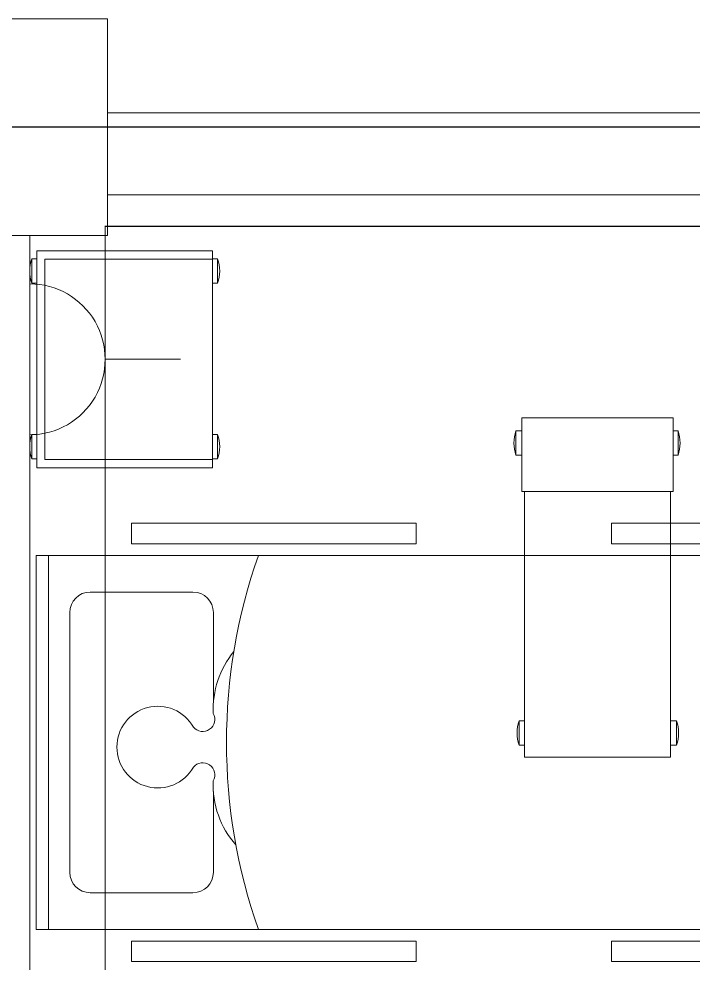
# Model space of a CAD drawing. Header units: metres. Extents: x 75097 to 220695, y -1557923 to -1361206.
# Drawn here: x 137225 to 138874, y -1435682 to -1433373 of the extents above; entities that cross this region are included whole.
import ezdxf

# ---------------------------------------------------------------- set-up
doc = ezdxf.new("R2010")
doc.units = ezdxf.units.M
doc.layers.get('0').update_dxf_attribs({"lineweight": 0})
doc.layers.add('A-100 - Copy$0$axes', color=8, linetype='Continuous')
for name, color, linetype, lineweight in [('A-100 - Copy$0$Medical Equipment and Furniture', 8, 'Continuous', 0), ('A-100 - Copy$0$Medical Equipment and Furniture1', 8, 'Continuous', 5), ('A-100 - Copy$0$Structure', 8, 'Continuous', 9), ('A-100 - Copy$0$Walls', 8, 'Continuous', 0)]:
    doc.layers.add(name, color=color, linetype=linetype, lineweight=lineweight)
doc.layers.add('E-POWR', color=7, linetype='Continuous', lineweight=9, true_color=0x4e7e3e)

# ---------------------------------------------------------------- blocks, each defined once
blk = doc.blocks.new('NORMAL SOCKET')
at = {"layer": 'E-POWR'}
for p, q in [((0, 307.7), (0, 615.4)), ((-307.7, 0), (307.7, 0))]:
    blk.add_line(p, q, dxfattribs=at)
blk.add_ellipse((0, 0), major_axis=(32.8, 305.9), ratio=1, start_param=4.81904, end_param=7.960633, dxfattribs=at)
blk = doc.blocks.new('A-100 - Copy$0$Hospital Bed')
at = {"layer": 'A-100 - Copy$0$Medical Equipment and Furniture1'}
for p, q in [((38.338, -101.6315, 0), (38.338, -101.6815, 0)), ((38.338, -101.6315, 0), (39.0347, -101.6315, 0)), ((39.0347, -101.6315, 0), (39.0347, -101.6815, 0)), ((39.5123, -101.6315, 0), (40.209, -101.6315, 0)), ((39.5123, -101.6315, 0), (39.5123, -101.6815, 0)), ((40.209, -101.6315, 0), (40.209, -101.6815, 0)), ((38.338, -101.6815, 0), (39.0347, -101.6815, 0)), ((39.5123, -101.6815, 0), (40.209, -101.6815, 0)), ((38.105, -102.6245, 0), (38.105, -101.7101, 0)), ((38.105, -101.7101, 0), (40.4164, -101.7101, 0)), ((38.135, -102.6245, 0), (38.135, -101.7101, 0)), ((40.3864, -101.7101, 0), (40.3864, -102.6245, 0)), ((40.4164, -101.7101, 0), (40.4164, -102.6245, 0)), ((38.2374, -101.7997, 0), (38.4887, -101.7997, 0)), ((38.1874, -102.485, 0), (38.1874, -101.8497, 0)), ((38.5387, -102.0476, 0), (38.5387, -101.8497, 0)), ((38.5387, -102.485, 0), (38.5387, -102.264, 0)), ((38.4887, -102.535, 0), (38.2374, -102.535, 0)), ((40.4164, -102.6245, 0), (38.105, -102.6245, 0)), ((38.338, -102.6532, 0), (38.338, -102.7032, 0)), ((39.0347, -102.6532, 0), (38.338, -102.6532, 0)), ((39.0347, -102.6532, 0), (39.0347, -102.7032, 0)), ((40.209, -102.6532, 0), (39.5123, -102.6532, 0)), ((39.5123, -102.6532, 0), (39.5123, -102.7032, 0)), ((40.209, -102.6532, 0), (40.209, -102.7032, 0)), ((39.0347, -102.7032, 0), (38.338, -102.7032, 0)), ((40.209, -102.7032, 0), (39.5123, -102.7032, 0))]:
    blk.add_line(p, q, dxfattribs=at)
at = {"layer": 'A-100 - Copy$0$Medical Equipment and Furniture1', "elevation": 0}
for points in [[(38.6489, -102.6245), (38.6489, -102.6245), (38.6489, -102.6245), (38.6489, -102.6245), (38.6489, -102.6245), (38.6489, -102.6245), (38.6489, -102.6245), (38.6489, -102.6245), (38.6489, -102.6245), (38.6489, -102.6245), (38.6489, -102.6245), (38.6489, -102.6245), (38.6489, -102.6245), (38.6489, -102.6245), (38.6489, -102.6245), (38.6489, -102.6245), (38.6489, -102.6245), (38.6489, -102.6245), (38.6489, -102.6245), (38.6489, -102.6245), (38.6489, -102.6245), (38.6489, -102.6245), (38.6489, -102.6245), (38.6489, -102.6245), (38.6489, -102.6245), (38.6489, -102.6245), (38.6489, -102.6245), (38.6489, -102.6245), (38.6489, -102.6245), (38.6489, -102.6245), (38.6489, -102.6245), (38.6489, -102.6245), (38.6489, -102.6245), (38.6489, -102.6245), (38.6489, -102.6245), (38.6489, -102.6245), (38.6489, -102.6245), (38.6489, -102.6245), (38.6489, -102.6245), (38.6489, -102.6245), (38.6489, -102.6245), (38.6489, -102.6245), (38.6489, -102.6245), (38.6489, -102.6245), (38.6489, -102.6245), (38.6489, -102.6245), (38.6489, -102.6245), (38.6489, -102.6245), (38.6489, -102.6245), (38.6489, -102.6245), (38.6489, -102.6245), (38.6489, -102.6245), (38.6489, -102.6245), (38.6489, -102.6245), (38.6489, -102.6245), (38.6489, -102.6245), (38.6489, -102.6245), (38.6489, -102.6245), (38.6489, -102.6245), (38.6489, -102.6245), (38.6489, -102.6245), (38.6489, -102.6245), (38.6489, -102.6245), (38.6489, -102.6245), (38.6489, -102.6245), (38.6489, -102.6245), (38.6489, -102.6245), (38.6489, -102.6245), (38.6489, -102.6245), (38.6489, -102.6245), (38.6489, -102.6245), (38.6489, -102.6245), (38.6489, -102.6245), (38.6489, -102.6245), (38.6489, -102.6245), (38.6489, -102.6245), (38.6489, -102.6245), (38.6489, -102.6245), (38.6489, -102.6245), (38.6489, -102.6245), (38.6489, -102.6245), (38.6489, -102.6245), (38.6489, -102.6245), (38.6489, -102.6245), (38.6489, -102.6245), (38.6489, -102.6245), (38.6489, -102.6245), (38.6489, -102.6245), (38.6489, -102.6245), (38.6489, -102.6245), (38.6489, -102.6245), (38.6489, -102.6245), (38.6489, -102.6245), (38.6489, -102.6245), (38.6489, -102.6245), (38.6489, -102.6245), (38.6489, -102.6245), (38.6489, -102.6245), (38.6489, -102.6245), (38.6489, -102.6245), (38.6489, -102.6245), (38.6489, -102.6245), (38.6489, -102.6245), (38.6489, -102.6245), (38.6489, -102.6245), (38.6489, -102.6245), (38.6489, -102.6245), (38.6489, -102.6245), (38.6489, -102.6245), (38.6489, -102.6245), (38.6489, -102.6245), (38.6489, -102.6245), (38.6489, -102.6245), (38.6489, -102.6245), (38.6489, -102.6245), (38.6489, -102.6245), (38.6489, -102.6245), (38.6489, -102.6245), (38.6489, -102.6245), (38.6489, -102.6245), (38.6489, -102.6245), (38.6489, -102.6245), (38.6489, -102.6245), (38.6489, -102.6245), (38.6489, -102.6245), (38.6489, -102.6245), (38.6489, -102.6245), (38.6489, -102.6245), (38.6489, -102.6245), (38.6489, -102.6245), (38.6489, -102.6245), (38.6489, -102.6245), (38.6489, -102.6245), (38.6489, -102.6245), (38.6489, -102.6245), (38.6489, -102.6245), (38.6489, -102.6245), (38.6489, -102.6245), (38.6489, -102.6245), (38.6489, -102.6245), (38.6489, -102.6245), (38.6489, -102.6245), (38.6489, -102.6245), (38.6489, -102.6245), (38.6489, -102.6245), (38.6489, -102.6245), (38.6489, -102.6245), (38.6489, -102.6245), (38.6489, -102.6245), (38.6489, -102.6245), (38.6489, -102.6245), (38.6489, -102.6245), (38.6489, -102.6245), (38.6489, -102.6245), (38.6489, -102.6245), (38.6489, -102.6245), (38.6489, -102.6245), (38.6489, -102.6245), (38.6489, -102.6245), (38.6489, -102.6245), (38.6489, -102.6245), (38.6489, -102.6245), (38.6489, -102.6245), (38.6489, -102.6245), (38.6489, -102.6245), (38.6489, -102.6245), (38.6489, -102.6245), (38.6489, -102.6245), (38.6489, -102.6245), (38.6489, -102.6245), (38.6489, -102.6245), (38.6489, -102.6245), (38.6489, -102.6245), (38.6489, -102.6245), (38.6489, -102.6245), (38.6489, -102.6245), (38.6489, -102.6245), (38.6489, -102.6245), (38.6489, -102.6245), (38.6489, -102.6245), (38.6489, -102.6245), (38.6489, -102.6245), (38.6489, -102.6245), (38.6489, -102.6245), (38.6489, -102.6245), (38.6489, -102.6245), (38.6489, -102.6245), (38.6489, -102.6245), (38.6489, -102.6245), (38.6489, -102.6245), (38.6489, -102.6245), (38.6489, -102.6245), (38.6489, -102.6245), (38.6489, -102.6245), (38.6489, -102.6245), (38.6489, -102.6245), (38.6489, -102.6245), (38.6489, -102.6245), (38.6489, -102.6245), (38.6489, -102.6245), (38.6489, -102.6245), (38.6489, -102.6245), (38.6489, -102.6245), (38.6489, -102.6245), (38.6489, -102.6245), (38.6489, -102.6245), (38.6489, -102.6245), (38.6489, -102.6245), (38.6489, -102.6245), (38.6489, -102.6245), (38.6489, -102.6245), (38.6489, -102.6245), (38.6489, -102.6245), (38.6489, -102.6245), (38.6489, -102.6245), (38.6489, -102.6245), (38.6489, -102.6245), (38.6489, -102.6245), (38.6489, -102.6245)], [(38.6489, -102.6245), (38.6489, -102.6245), (38.6489, -102.6245), (38.6489, -102.6245), (38.6489, -102.6245), (38.6489, -102.6245), (38.6489, -102.6245), (38.6489, -102.6245), (38.6489, -102.6245), (38.6489, -102.6245), (38.6489, -102.6245), (38.6489, -102.6245), (38.6489, -102.6245), (38.6489, -102.6245), (38.6489, -102.6245), (38.6489, -102.6245), (38.6489, -102.6245), (38.6489, -102.6245), (38.6489, -102.6245), (38.6489, -102.6245), (38.6489, -102.6245), (38.6489, -102.6245), (38.6489, -102.6245), (38.6489, -102.6245), (38.6489, -102.6245), (38.6489, -102.6245), (38.6489, -102.6245), (38.6489, -102.6245), (38.6489, -102.6245), (38.6489, -102.6245), (38.6489, -102.6245), (38.6489, -102.6245), (38.6489, -102.6245), (38.6489, -102.6245), (38.6489, -102.6245), (38.6489, -102.6245), (38.6489, -102.6245), (38.6489, -102.6245), (38.6489, -102.6245), (38.6489, -102.6245), (38.6489, -102.6245), (38.6489, -102.6245), (38.6489, -102.6245), (38.6489, -102.6245), (38.6489, -102.6245), (38.6489, -102.6245), (38.6489, -102.6245), (38.6489, -102.6245), (38.6489, -102.6245), (38.6489, -102.6245), (38.6489, -102.6245), (38.6489, -102.6245), (38.6489, -102.6245), (38.6489, -102.6245), (38.6489, -102.6245), (38.6489, -102.6245), (38.6489, -102.6245), (38.6489, -102.6245), (38.6489, -102.6245), (38.6489, -102.6245), (38.6489, -102.6245), (38.6489, -102.6245), (38.6489, -102.6245), (38.6489, -102.6245), (38.6489, -102.6245), (38.6489, -102.6245), (38.6489, -102.6245), (38.6489, -102.6245), (38.6489, -102.6245), (38.6489, -102.6245), (38.6489, -102.6245), (38.6489, -102.6245), (38.6489, -102.6245), (38.6489, -102.6245), (38.6489, -102.6245), (38.6489, -102.6245), (38.6489, -102.6245), (38.6489, -102.6245), (38.6489, -102.6245), (38.6489, -102.6245), (38.6489, -102.6245), (38.6489, -102.6245), (38.6489, -102.6245), (38.6489, -102.6245), (38.6489, -102.6245), (38.6489, -102.6245), (38.6489, -102.6245), (38.6489, -102.6245), (38.6489, -102.6245), (38.6489, -102.6245), (38.6489, -102.6245), (38.6489, -102.6245), (38.6489, -102.6245), (38.6489, -102.6245), (38.6489, -102.6245), (38.6489, -102.6245), (38.6489, -102.6245), (38.6489, -102.6245), (38.6489, -102.6245), (38.6489, -102.6245), (38.6489, -102.6245), (38.6489, -102.6245), (38.6489, -102.6245), (38.6489, -102.6245), (38.6489, -102.6245), (38.6489, -102.6245), (38.6489, -102.6245), (38.6489, -102.6245), (38.6489, -102.6245), (38.6489, -102.6245), (38.6489, -102.6245), (38.6489, -102.6245), (38.6489, -102.6245), (38.6489, -102.6245), (38.6489, -102.6245), (38.6489, -102.6245), (38.6489, -102.6245), (38.6489, -102.6245), (38.6489, -102.6245), (38.6489, -102.6245), (38.6489, -102.6245), (38.6489, -102.6245), (38.6489, -102.6245), (38.6489, -102.6245), (38.6489, -102.6245), (38.6489, -102.6245), (38.6489, -102.6245), (38.6489, -102.6245), (38.6489, -102.6245), (38.6489, -102.6245), (38.6489, -102.6245), (38.6489, -102.6245), (38.6489, -102.6245), (38.6489, -102.6245), (38.6489, -102.6245), (38.6489, -102.6245), (38.6489, -102.6245), (38.6489, -102.6245), (38.6489, -102.6245), (38.6489, -102.6245), (38.6489, -102.6245), (38.6489, -102.6245), (38.6489, -102.6245), (38.6489, -102.6245), (38.6489, -102.6245), (38.6489, -102.6245), (38.6489, -102.6245), (38.6489, -102.6245), (38.6489, -102.6245), (38.6489, -102.6245), (38.6489, -102.6245), (38.6489, -102.6245), (38.6489, -102.6245), (38.6489, -102.6245), (38.6489, -102.6245), (38.6489, -102.6245), (38.6489, -102.6245), (38.6489, -102.6245), (38.6489, -102.6245), (38.6489, -102.6245), (38.6489, -102.6245), (38.6489, -102.6245), (38.6489, -102.6245), (38.6489, -102.6245), (38.6489, -102.6245), (38.6489, -102.6245), (38.6489, -102.6245), (38.6489, -102.6245), (38.6489, -102.6245), (38.6489, -102.6245), (38.6489, -102.6245), (38.6489, -102.6245), (38.6489, -102.6245), (38.6489, -102.6245), (38.6489, -102.6245), (38.6489, -102.6245), (38.6489, -102.6245), (38.6489, -102.6245), (38.6489, -102.6245), (38.6489, -102.6245), (38.6489, -102.6245), (38.6489, -102.6245), (38.6489, -102.6245), (38.6489, -102.6245), (38.6489, -102.6245), (38.6489, -102.6245), (38.6489, -102.6245), (38.6489, -102.6245), (38.6489, -102.6245), (38.6489, -102.6245), (38.6489, -102.6245), (38.6489, -102.6245), (38.6489, -102.6245), (38.6489, -102.6245), (38.6489, -102.6245), (38.6489, -102.6245), (38.6489, -102.6245), (38.6489, -102.6245), (38.6489, -102.6245), (38.6489, -102.6245), (38.6489, -102.6245), (38.6489, -102.6245), (38.6489, -102.6245), (38.6489, -102.6245), (38.6489, -102.6245), (38.6489, -102.6245), (38.6489, -102.6245), (38.6489, -102.6245), (38.6489, -102.6245), (38.6489, -102.6245), (38.6489, -102.6245), (38.6489, -102.6245), (38.6489, -102.6245), (38.6489, -102.6245)], [(38.6489, -102.6245), (38.6489, -102.6245), (38.6489, -102.6245), (38.6489, -102.6245), (38.6489, -102.6245), (38.6489, -102.6245), (38.6489, -102.6245), (38.6489, -102.6245), (38.6489, -102.6245), (38.6489, -102.6245), (38.6489, -102.6245), (38.6489, -102.6245), (38.6489, -102.6245), (38.6489, -102.6245), (38.6489, -102.6245), (38.6489, -102.6245), (38.6489, -102.6245), (38.6489, -102.6245), (38.6489, -102.6245), (38.6489, -102.6245), (38.6489, -102.6245), (38.6489, -102.6245), (38.6489, -102.6245), (38.6489, -102.6245), (38.6489, -102.6245), (38.6489, -102.6245), (38.6489, -102.6245), (38.6489, -102.6245), (38.6489, -102.6245), (38.6489, -102.6245), (38.6489, -102.6245), (38.6489, -102.6245), (38.6489, -102.6245), (38.6489, -102.6245), (38.6489, -102.6245), (38.6489, -102.6245), (38.6489, -102.6245), (38.6489, -102.6245), (38.6489, -102.6245), (38.6489, -102.6245), (38.6489, -102.6245), (38.6489, -102.6245), (38.6489, -102.6245), (38.6489, -102.6245), (38.6489, -102.6245), (38.6489, -102.6245), (38.6489, -102.6245), (38.6489, -102.6245), (38.6489, -102.6245), (38.6489, -102.6245), (38.6489, -102.6245), (38.6489, -102.6245), (38.6489, -102.6245), (38.6489, -102.6245), (38.6489, -102.6245), (38.6489, -102.6245), (38.6489, -102.6245), (38.6489, -102.6245), (38.6489, -102.6245), (38.6489, -102.6245), (38.6489, -102.6245), (38.6489, -102.6245), (38.6489, -102.6245), (38.6489, -102.6245), (38.6489, -102.6245), (38.6489, -102.6245), (38.6489, -102.6245), (38.6489, -102.6245), (38.6489, -102.6245), (38.6489, -102.6245), (38.6489, -102.6245), (38.6489, -102.6245), (38.6489, -102.6245), (38.6489, -102.6245), (38.6489, -102.6245), (38.6489, -102.6245), (38.6489, -102.6245), (38.6489, -102.6245), (38.6489, -102.6245), (38.6489, -102.6245), (38.6489, -102.6245), (38.6489, -102.6245), (38.6489, -102.6245), (38.6489, -102.6245), (38.6489, -102.6245), (38.6489, -102.6245), (38.6489, -102.6245), (38.6489, -102.6245), (38.6489, -102.6245), (38.6489, -102.6245), (38.6489, -102.6245), (38.6489, -102.6245), (38.6489, -102.6245), (38.6489, -102.6245), (38.6489, -102.6245), (38.6489, -102.6245), (38.6489, -102.6245), (38.6489, -102.6245), (38.6489, -102.6245), (38.6489, -102.6245), (38.6489, -102.6245), (38.6489, -102.6245), (38.6489, -102.6245), (38.6489, -102.6245), (38.6489, -102.6245), (38.6489, -102.6245), (38.6489, -102.6245), (38.6489, -102.6245), (38.6489, -102.6245), (38.6489, -102.6245), (38.6489, -102.6245), (38.6489, -102.6245), (38.6489, -102.6245), (38.6489, -102.6245), (38.6489, -102.6245), (38.6489, -102.6245), (38.6489, -102.6245), (38.6489, -102.6245), (38.6489, -102.6245), (38.6489, -102.6245), (38.6489, -102.6245), (38.6489, -102.6245), (38.6489, -102.6245), (38.6489, -102.6245), (38.6489, -102.6245), (38.6489, -102.6245), (38.6489, -102.6245), (38.6489, -102.6245), (38.6489, -102.6245), (38.6489, -102.6245), (38.6489, -102.6245), (38.6489, -102.6245), (38.6489, -102.6245), (38.6489, -102.6245), (38.6489, -102.6245), (38.6489, -102.6245), (38.6489, -102.6245), (38.6489, -102.6245), (38.6489, -102.6245), (38.6489, -102.6245), (38.6489, -102.6245), (38.6489, -102.6245), (38.6489, -102.6245), (38.6489, -102.6245), (38.6489, -102.6245), (38.6489, -102.6245), (38.6489, -102.6245), (38.6489, -102.6245), (38.6489, -102.6245), (38.6489, -102.6245), (38.6489, -102.6245), (38.6489, -102.6245), (38.6489, -102.6245), (38.6489, -102.6245), (38.6489, -102.6245), (38.6489, -102.6245), (38.6489, -102.6245), (38.6489, -102.6245), (38.6489, -102.6245), (38.6489, -102.6245), (38.6489, -102.6245), (38.6489, -102.6245), (38.6489, -102.6245), (38.6489, -102.6245), (38.6489, -102.6245), (38.6489, -102.6245), (38.6489, -102.6245), (38.6489, -102.6245), (38.6489, -102.6245), (38.6489, -102.6245), (38.6489, -102.6245), (38.6489, -102.6245), (38.6489, -102.6245), (38.6489, -102.6245), (38.6489, -102.6245), (38.6489, -102.6245), (38.6489, -102.6245), (38.6489, -102.6245), (38.6489, -102.6245), (38.6489, -102.6245), (38.6489, -102.6245), (38.6489, -102.6245), (38.6489, -102.6245), (38.6489, -102.6245), (38.6489, -102.6245), (38.6489, -102.6245), (38.6489, -102.6245), (38.6489, -102.6245), (38.6489, -102.6245), (38.6489, -102.6245), (38.6489, -102.6245), (38.6489, -102.6245), (38.6489, -102.6245), (38.6489, -102.6245), (38.6489, -102.6245), (38.6489, -102.6245), (38.6489, -102.6245), (38.6489, -102.6245), (38.6489, -102.6245), (38.6489, -102.6245), (38.6489, -102.6245), (38.6489, -102.6245), (38.6489, -102.6245), (38.6489, -102.6245), (38.6489, -102.6245), (38.6489, -102.6245), (38.6489, -102.6245), (38.6489, -102.6245), (38.6489, -102.6245), (38.6489, -102.6245), (38.6489, -102.6245), (38.6489, -102.6245), (38.6489, -102.6245), (38.6489, -102.6245), (38.6489, -102.6245), (38.6489, -102.6245), (38.6489, -102.6245), (38.6489, -102.6245), (38.6489, -102.6245), (38.6489, -102.6245), (38.6489, -102.6245), (38.6489, -102.6245), (38.6489, -102.6245), (38.6489, -102.6245), (38.6489, -102.6245), (38.6489, -102.6245), (38.6489, -102.6245), (38.6489, -102.6245), (38.6489, -102.6245), (38.6489, -102.6245), (38.6489, -102.6245), (38.6489, -102.6245), (38.6489, -102.6245), (38.6489, -102.6245), (38.6489, -102.6245), (38.6489, -102.6245), (38.6489, -102.6245), (38.6489, -102.6245), (38.6489, -102.6245), (38.6489, -102.6245), (38.6489, -102.6245), (38.6489, -102.6245), (38.6489, -102.6245), (38.6489, -102.6245), (38.6489, -102.6245), (38.6489, -102.6245), (38.6489, -102.6245), (38.6489, -102.6245), (38.6489, -102.6245), (38.6489, -102.6245), (38.6489, -102.6245), (38.6489, -102.6245), (38.6489, -102.6245), (38.6489, -102.6245), (38.6489, -102.6245), (38.6489, -102.6245), (38.6489, -102.6245), (38.6489, -102.6245), (38.6489, -102.6245), (38.6489, -102.6245), (38.6489, -102.6245), (38.6489, -102.6245), (38.6489, -102.6245), (38.6489, -102.6245), (38.6489, -102.6245), (38.6489, -102.6245), (38.6489, -102.6245), (38.6489, -102.6245), (38.6489, -102.6245), (38.6489, -102.6245), (38.6489, -102.6245), (38.6489, -102.6245), (38.6489, -102.6245), (38.6489, -102.6245), (38.6489, -102.6245), (38.6489, -102.6245), (38.6489, -102.6245)]]:
    blk.add_lwpolyline(points, close=True, dxfattribs=at)
for points in [[(38.6489, -102.6245), (38.6489, -102.6245), (38.6489, -102.6245), (38.6489, -102.6245), (38.6489, -102.6245), (38.6489, -102.6245), (38.6489, -102.6245), (38.6489, -102.6245)], [(38.6489, -102.6245), (38.6489, -102.6245), (38.6489, -102.6245), (38.6489, -102.6245), (38.6489, -102.6245), (38.6489, -102.6245), (38.6489, -102.6245), (38.6489, -102.6245), (38.6489, -102.6245), (38.6489, -102.6245), (38.6489, -102.6245), (38.6489, -102.6245), (38.6489, -102.6245), (38.6489, -102.6245), (38.6489, -102.6245), (38.6489, -102.6245), (38.6489, -102.6245), (38.6489, -102.6245), (38.6489, -102.6245), (38.6489, -102.6245), (38.6489, -102.6245), (38.6489, -102.6245), (38.6489, -102.6245), (38.6489, -102.6245), (38.6489, -102.6245), (38.6489, -102.6245), (38.6489, -102.6245), (38.6489, -102.6245), (38.6489, -102.6245), (38.6489, -102.6245), (38.6489, -102.6245), (38.6489, -102.6245), (38.6489, -102.6245), (38.6489, -102.6245), (38.6489, -102.6245), (38.6489, -102.6245), (38.6489, -102.6245), (38.6489, -102.6245), (38.6489, -102.6245), (38.6489, -102.6245), (38.6489, -102.6245), (38.6489, -102.6245), (38.6489, -102.6245), (38.6489, -102.6245), (38.6489, -102.6245), (38.6489, -102.6245), (38.6489, -102.6245), (38.6489, -102.6245), (38.6489, -102.6245), (38.6489, -102.6245), (38.6489, -102.6245), (38.6489, -102.6245), (38.6489, -102.6245), (38.6489, -102.6245), (38.6489, -102.6245), (38.6489, -102.6245), (38.6489, -102.6245), (38.6489, -102.6245), (38.6489, -102.6245), (38.6489, -102.6245), (38.6489, -102.6245), (38.6489, -102.6245), (38.6489, -102.6245), (38.6489, -102.6245), (38.6489, -102.6245), (38.6489, -102.6245), (38.6489, -102.6245), (38.6489, -102.6245), (38.6489, -102.6245), (38.6489, -102.6245), (38.6489, -102.6245), (38.6489, -102.6245), (38.6489, -102.6245), (38.6489, -102.6245), (38.6489, -102.6245), (38.6489, -102.6245), (38.6489, -102.6245), (38.6489, -102.6245), (38.6489, -102.6245), (38.6489, -102.6245), (38.6489, -102.6245), (38.6489, -102.6245), (38.6489, -102.6245), (38.6489, -102.6245), (38.6489, -102.6245), (38.6489, -102.6245), (38.6489, -102.6245), (38.6489, -102.6245), (38.6489, -102.6245), (38.6489, -102.6245), (38.6489, -102.6245), (38.6489, -102.6245), (38.6489, -102.6245), (38.6489, -102.6245), (38.6489, -102.6245), (38.6489, -102.6245), (38.6489, -102.6245), (38.6489, -102.6245), (38.6489, -102.6245), (38.6489, -102.6245), (38.6489, -102.6245), (38.6489, -102.6245), (38.6489, -102.6245), (38.6489, -102.6245), (38.6489, -102.6245), (38.6489, -102.6245), (38.6489, -102.6245), (38.6489, -102.6245), (38.6489, -102.6245), (38.6489, -102.6245), (38.6489, -102.6245)], [(38.6489, -102.6245), (38.6489, -102.6245), (38.6489, -102.6245), (38.6489, -102.6245), (38.6489, -102.6245), (38.6489, -102.6245), (38.6489, -102.6245), (38.6489, -102.6245), (38.6489, -102.6245), (38.6489, -102.6245), (38.6489, -102.6245), (38.6489, -102.6245), (38.6489, -102.6245), (38.6489, -102.6245), (38.6489, -102.6245), (38.6489, -102.6245), (38.6489, -102.6245)], [(38.6489, -102.6245), (38.6489, -102.6245), (38.6489, -102.6245), (38.6489, -102.6245), (38.6489, -102.6245), (38.6489, -102.6245), (38.6489, -102.6245)], [(38.6489, -102.6245), (38.6489, -102.6245), (38.6489, -102.6245), (38.6489, -102.6245), (38.6489, -102.6245), (38.6489, -102.6245), (38.6489, -102.6245), (38.6489, -102.6245), (38.6489, -102.6245), (38.6489, -102.6245), (38.6489, -102.6245), (38.6489, -102.6245)], [(38.6489, -102.6245), (38.6489, -102.6245), (38.6489, -102.6245), (38.6489, -102.6245), (38.6489, -102.6245), (38.6489, -102.6245), (38.6489, -102.6245), (38.6489, -102.6245), (38.6489, -102.6245), (38.6489, -102.6245), (38.6489, -102.6245), (38.6489, -102.6245), (38.6489, -102.6245), (38.6489, -102.6245), (38.6489, -102.6245), (38.6489, -102.6245), (38.6489, -102.6245), (38.6489, -102.6245), (38.6489, -102.6245), (38.6489, -102.6245), (38.6489, -102.6245), (38.6489, -102.6245), (38.6489, -102.6245), (38.6489, -102.6245), (38.6489, -102.6245), (38.6489, -102.6245), (38.6489, -102.6245), (38.6489, -102.6245), (38.6489, -102.6245), (38.6489, -102.6245), (38.6489, -102.6245), (38.6489, -102.6245), (38.6489, -102.6245), (38.6489, -102.6245), (38.6489, -102.6245), (38.6489, -102.6245), (38.6489, -102.6245), (38.6489, -102.6245), (38.6489, -102.6245), (38.6489, -102.6245), (38.6489, -102.6245), (38.6489, -102.6245), (38.6489, -102.6245), (38.6489, -102.6245), (38.6489, -102.6245), (38.6489, -102.6245), (38.6489, -102.6245), (38.6489, -102.6245), (38.6489, -102.6245), (38.6489, -102.6245), (38.6489, -102.6245), (38.6489, -102.6245), (38.6489, -102.6245), (38.6489, -102.6245), (38.6489, -102.6245), (38.6489, -102.6245), (38.6489, -102.6245), (38.6489, -102.6245), (38.6489, -102.6245), (38.6489, -102.6245), (38.6489, -102.6245), (38.6489, -102.6245), (38.6489, -102.6245), (38.6489, -102.6245), (38.6489, -102.6245), (38.6489, -102.6245), (38.6489, -102.6245), (38.6489, -102.6245), (38.6489, -102.6245), (38.6489, -102.6245), (38.6489, -102.6245), (38.6489, -102.6245), (38.6489, -102.6245), (38.6489, -102.6245), (38.6489, -102.6245), (38.6489, -102.6245), (38.6489, -102.6245), (38.6489, -102.6245), (38.6489, -102.6245), (38.6489, -102.6245), (38.6489, -102.6245), (38.6489, -102.6245), (38.6489, -102.6245), (38.6489, -102.6245), (38.6489, -102.6245), (38.6489, -102.6245), (38.6489, -102.6245), (38.6489, -102.6245), (38.6489, -102.6245)], [(38.6489, -102.6245), (38.6489, -102.6245), (38.6489, -102.6245), (38.6489, -102.6245), (38.6489, -102.6245), (38.6489, -102.6245), (38.6489, -102.6245), (38.6489, -102.6245), (38.6489, -102.6245), (38.6489, -102.6245), (38.6489, -102.6245), (38.6489, -102.6245), (38.6489, -102.6245), (38.6489, -102.6245), (38.6489, -102.6245), (38.6489, -102.6245), (38.6489, -102.6245), (38.6489, -102.6245), (38.6489, -102.6245), (38.6489, -102.6245), (38.6489, -102.6245), (38.6489, -102.6245), (38.6489, -102.6245), (38.6489, -102.6245), (38.6489, -102.6245), (38.6489, -102.6245), (38.6489, -102.6245), (38.6489, -102.6245), (38.6489, -102.6245), (38.6489, -102.6245), (38.6489, -102.6245), (38.6489, -102.6245), (38.6489, -102.6245), (38.6489, -102.6245), (38.6489, -102.6245), (38.6489, -102.6245), (38.6489, -102.6245), (38.6489, -102.6245), (38.6489, -102.6245), (38.6489, -102.6245), (38.6489, -102.6245), (38.6489, -102.6245), (38.6489, -102.6245), (38.6489, -102.6245), (38.6489, -102.6245), (38.6489, -102.6245), (38.6489, -102.6245), (38.6489, -102.6245), (38.6489, -102.6245), (38.6489, -102.6245), (38.6489, -102.6245), (38.6489, -102.6245), (38.6489, -102.6245), (38.6489, -102.6245)], [(38.6489, -102.6245), (38.6489, -102.6245), (38.6489, -102.6245), (38.6489, -102.6245), (38.6489, -102.6245), (38.6489, -102.6245), (38.6489, -102.6245), (38.6489, -102.6245), (38.6489, -102.6245), (38.6489, -102.6245)], [(38.6489, -102.6245), (38.6489, -102.6245), (38.6489, -102.6245), (38.6489, -102.6245), (38.6489, -102.6245), (38.6489, -102.6245), (38.6489, -102.6245), (38.6489, -102.6245), (38.6489, -102.6245), (38.6489, -102.6245)], [(38.6489, -102.6245), (38.6489, -102.6245), (38.6489, -102.6245), (38.6489, -102.6245), (38.6489, -102.6245), (38.6489, -102.6245), (38.6489, -102.6245), (38.6489, -102.6245), (38.6489, -102.6245), (38.6489, -102.6245), (38.6489, -102.6245), (38.6489, -102.6245), (38.6489, -102.6245), (38.6489, -102.6245), (38.6489, -102.6245)], [(38.6489, -102.6245), (38.6489, -102.6245), (38.6489, -102.6245), (38.6489, -102.6245), (38.6489, -102.6245), (38.6489, -102.6245), (38.6489, -102.6245), (38.6489, -102.6245), (38.6489, -102.6245), (38.6489, -102.6245)], [(38.6489, -102.6245), (38.6489, -102.6245), (38.6489, -102.6245), (38.6489, -102.6245), (38.6489, -102.6245), (38.6489, -102.6245), (38.6489, -102.6245)], [(38.6489, -102.6245), (38.6489, -102.6245), (38.6489, -102.6245), (38.6489, -102.6245), (38.6489, -102.6245), (38.6489, -102.6245), (38.6489, -102.6245), (38.6489, -102.6245), (38.6489, -102.6245), (38.6489, -102.6245)], [(38.6489, -102.6245), (38.6489, -102.6245), (38.6489, -102.6245), (38.6489, -102.6245), (38.6489, -102.6245), (38.6489, -102.6245), (38.6489, -102.6245), (38.6489, -102.6245), (38.6489, -102.6245), (38.6489, -102.6245), (38.6489, -102.6245), (38.6489, -102.6245), (38.6489, -102.6245), (38.6489, -102.6245), (38.6489, -102.6245), (38.6489, -102.6245), (38.6489, -102.6245), (38.6489, -102.6245)], [(38.6489, -102.6245), (38.6489, -102.6245), (38.6489, -102.6245), (38.6489, -102.6245), (38.6489, -102.6245), (38.6489, -102.6245), (38.6489, -102.6245), (38.6489, -102.6245), (38.6489, -102.6245)]]:
    blk.add_lwpolyline(points, dxfattribs=at)
at = {"layer": 'A-100 - Copy$0$Medical Equipment and Furniture1'}
for centre, radius, start, end in [((39.9488, -102.1673, 0), 1.378, 160.6222, 199.3778), ((38.2374, -101.8497, 0), 0.05, 90, 180), ((38.4887, -101.8497, 0), 0.05, 0, 90), ((38.7578, -102.0625, 0), 0.2195, 138.2973, 182.816), ((38.4026, -102.1558, 0), 0.1, 29.3037, 330.6963), ((38.5126, -102.0878, 0), 0.0297, 220.0437, 29.1003), ((38.5126, -102.2238, 0), 0.0297, 330.8997, 139.9563), ((38.7578, -102.2491, 0), 0.2195, 177.184, 219.6878), ((38.2374, -102.485, 0), 0.05, 180, 270), ((38.4887, -102.485, 0), 0.05, 270, 0)]:
    blk.add_arc(centre, radius, start, end, dxfattribs=at)
blk = doc.blocks.new('A-100 - Copy$0$HF13963-P')
at = {"layer": 'A-100 - Copy$0$Medical Equipment and Furniture1'}
for p, q in [((0.18, 0.185), (0, 0.185)), ((0, 0.185), (0, -0.185)), ((0.0915, 0.1995), (0.0315, 0.1995)), ((0.0315, 0.1995), (0.0315, 0.185)), ((0.0915, 0.1995), (0.0915, 0.185)), ((0.18, 0.185), (0.18, -0.185)), ((0.8007, 0.1919), (0.7407, 0.1919)), ((0.7407, 0.1919), (0.7407, 0.1788)), ((0.8007, 0.1919), (0.8007, 0.1788)), ((0.83, 0.1788), (0.18, 0.1788)), ((0.83, -0.1788), (0.83, 0.1788)), ((0.18, -0.1788), (0.83, -0.1788)), ((0.7407, -0.1788), (0.7407, -0.1933)), ((0.8007, -0.1788), (0.8007, -0.1933)), ((0.18, -0.185), (0, -0.185)), ((0.0315, -0.185), (0.0315, -0.1971)), ((0.0915, -0.1971), (0.0315, -0.1971)), ((0.0915, -0.185), (0.0915, -0.1971)), ((0.8007, -0.1933), (0.7407, -0.1933))]:
    blk.add_line(p, q, dxfattribs=at)
for centre, start, end in [((0.0615, 0.112), 71.0754, 108.9246), ((0.7707, 0.1044), 71.0754, 108.9246), ((0.0615, -0.1096), 251.0754, 288.9246), ((0.7707, -0.1058), 251.0754, 288.9246)]:
    blk.add_arc(centre, 0.0925, start, end, dxfattribs=at)
blk = doc.blocks.new('A-100 - Copy$0$HF10531-P')
at = {"layer": 'A-100 - Copy$0$Medical Equipment and Furniture1'}
for p, q in [((0.0791, 0.4424), (0.0191, 0.4424)), ((0.0191, 0.4424), (0.0191, 0.43)), ((0.0791, 0.4424), (0.0791, 0.43)), ((0.5086, 0.4424), (0.4486, 0.4424)), ((0.4486, 0.4424), (0.4486, 0.43)), ((0.5086, 0.4424), (0.5086, 0.43)), ((0.53, 0.43), (0, 0.43)), ((0, 0.43), (0, 0)), ((0.53, 0), (0.53, 0.43)), ((0.51, 0.41), (0.02, 0.41)), ((0.02, 0.41), (0.02, 0)), ((0.51, 0), (0.51, 0.41)), ((0, 0), (0.53, 0)), ((0.0191, -0.0124), (0.0191, 0)), ((0.0791, -0.0124), (0.0791, 0)), ((0.4486, -0.0124), (0.4486, 0)), ((0.5086, -0.0124), (0.5086, 0)), ((0.0791, -0.0124), (0.0191, -0.0124)), ((0.5086, -0.0124), (0.4486, -0.0124))]:
    blk.add_line(p, q, dxfattribs=at)
for points in [[(0.02, 0.41), (0.02, 0.41), (0.02, 0.41), (0.02, 0.41), (0.02, 0.41), (0.02, 0.41), (0.02, 0.41), (0.02, 0.41), (0.02, 0.41), (0.02, 0.41), (0.02, 0.41), (0.02, 0.41), (0.02, 0.41), (0.02, 0.41), (0.02, 0.41), (0.02, 0.41), (0.02, 0.41), (0.02, 0.41), (0.02, 0.41), (0.02, 0.41), (0.02, 0.41), (0.02, 0.41), (0.02, 0.41), (0.02, 0.41), (0.02, 0.41), (0.02, 0.41), (0.02, 0.41), (0.02, 0.41), (0.02, 0.41), (0.02, 0.41), (0.02, 0.41), (0.02, 0.41), (0.02, 0.41), (0.02, 0.41), (0.02, 0.41), (0.02, 0.41), (0.02, 0.41), (0.02, 0.41), (0.02, 0.41), (0.02, 0.41), (0.02, 0.41), (0.02, 0.41), (0.02, 0.41), (0.02, 0.41), (0.02, 0.41), (0.02, 0.41), (0.02, 0.41), (0.02, 0.41), (0.02, 0.41), (0.02, 0.41), (0.02, 0.41), (0.02, 0.41), (0.02, 0.41), (0.02, 0.41), (0.02, 0.41), (0.02, 0.41), (0.02, 0.41), (0.02, 0.41), (0.02, 0.41), (0.02, 0.41), (0.02, 0.41), (0.02, 0.41), (0.02, 0.41), (0.02, 0.41), (0.02, 0.41), (0.02, 0.41), (0.02, 0.41), (0.02, 0.41), (0.02, 0.41), (0.02, 0.41), (0.02, 0.41), (0.02, 0.41), (0.02, 0.41), (0.02, 0.41), (0.02, 0.41), (0.02, 0.41), (0.02, 0.41), (0.02, 0.41), (0.02, 0.41), (0.02, 0.41), (0.02, 0.41), (0.02, 0.41), (0.02, 0.41), (0.02, 0.41), (0.02, 0.41), (0.02, 0.41), (0.02, 0.41), (0.02, 0.41), (0.02, 0.41), (0.02, 0.41), (0.02, 0.41), (0.02, 0.41), (0.02, 0.41), (0.02, 0.41), (0.02, 0.41), (0.02, 0.41), (0.02, 0.41), (0.02, 0.41), (0.02, 0.41), (0.02, 0.41), (0.02, 0.41), (0.02, 0.41), (0.02, 0.41), (0.02, 0.41), (0.02, 0.41), (0.02, 0.41), (0.02, 0.41), (0.02, 0.41), (0.02, 0.41), (0.02, 0.41), (0.02, 0.41), (0.02, 0.41), (0.02, 0.41), (0.02, 0.41), (0.02, 0.41), (0.02, 0.41), (0.02, 0.41), (0.02, 0.41), (0.02, 0.41), (0.02, 0.41), (0.02, 0.41), (0.02, 0.41), (0.02, 0.41), (0.02, 0.41), (0.02, 0.41), (0.02, 0.41), (0.02, 0.41), (0.02, 0.41), (0.02, 0.41), (0.02, 0.41), (0.02, 0.41), (0.02, 0.41), (0.02, 0.41), (0.02, 0.41), (0.02, 0.41), (0.02, 0.41), (0.02, 0.41), (0.02, 0.41), (0.02, 0.41), (0.02, 0.41), (0.02, 0.41), (0.02, 0.41), (0.02, 0.41), (0.02, 0.41), (0.02, 0.41), (0.02, 0.41), (0.02, 0.41), (0.02, 0.41), (0.02, 0.41), (0.02, 0.41), (0.02, 0.41), (0.02, 0.41), (0.02, 0.41), (0.02, 0.41), (0.02, 0.41), (0.02, 0.41), (0.02, 0.41), (0.02, 0.41), (0.02, 0.41), (0.02, 0.41), (0.02, 0.41), (0.02, 0.41), (0.02, 0.41), (0.02, 0.41), (0.02, 0.41), (0.02, 0.41), (0.02, 0.41), (0.02, 0.41), (0.02, 0.41), (0.02, 0.41), (0.02, 0.41), (0.02, 0.41), (0.02, 0.41), (0.02, 0.41), (0.02, 0.41), (0.02, 0.41), (0.02, 0.41), (0.02, 0.41), (0.02, 0.41), (0.02, 0.41), (0.02, 0.41), (0.02, 0.41), (0.02, 0.41), (0.02, 0.41), (0.02, 0.41), (0.02, 0.41), (0.02, 0.41), (0.02, 0.41), (0.02, 0.41), (0.02, 0.41), (0.02, 0.41), (0.02, 0.41), (0.02, 0.41), (0.02, 0.41), (0.02, 0.41), (0.02, 0.41), (0.02, 0.41), (0.02, 0.41), (0.02, 0.41), (0.02, 0.41), (0.02, 0.41), (0.02, 0.41), (0.02, 0.41), (0.02, 0.41), (0.02, 0.41), (0.02, 0.41), (0.02, 0.41), (0.02, 0.41), (0.02, 0.41), (0.02, 0.41), (0.02, 0.41), (0.02, 0.41), (0.02, 0.41), (0.02, 0.41), (0.02, 0.41), (0.02, 0.41), (0.02, 0.41), (0.02, 0.41), (0.02, 0.41)], [(0.02, 0.41), (0.02, 0.41), (0.02, 0.41), (0.02, 0.41), (0.02, 0.41), (0.02, 0.41), (0.02, 0.41), (0.02, 0.41), (0.02, 0.41), (0.02, 0.41), (0.02, 0.41), (0.02, 0.41), (0.02, 0.41), (0.02, 0.41), (0.02, 0.41), (0.02, 0.41), (0.02, 0.41), (0.02, 0.41), (0.02, 0.41), (0.02, 0.41), (0.02, 0.41), (0.02, 0.41), (0.02, 0.41), (0.02, 0.41), (0.02, 0.41), (0.02, 0.41), (0.02, 0.41), (0.02, 0.41), (0.02, 0.41), (0.02, 0.41), (0.02, 0.41), (0.02, 0.41), (0.02, 0.41), (0.02, 0.41), (0.02, 0.41), (0.02, 0.41), (0.02, 0.41), (0.02, 0.41), (0.02, 0.41), (0.02, 0.41), (0.02, 0.41), (0.02, 0.41), (0.02, 0.41), (0.02, 0.41), (0.02, 0.41), (0.02, 0.41), (0.02, 0.41), (0.02, 0.41), (0.02, 0.41), (0.02, 0.41), (0.02, 0.41), (0.02, 0.41), (0.02, 0.41), (0.02, 0.41), (0.02, 0.41), (0.02, 0.41), (0.02, 0.41), (0.02, 0.41), (0.02, 0.41), (0.02, 0.41), (0.02, 0.41), (0.02, 0.41), (0.02, 0.41), (0.02, 0.41), (0.02, 0.41), (0.02, 0.41), (0.02, 0.41), (0.02, 0.41), (0.02, 0.41), (0.02, 0.41), (0.02, 0.41), (0.02, 0.41), (0.02, 0.41), (0.02, 0.41), (0.02, 0.41), (0.02, 0.41), (0.02, 0.41), (0.02, 0.41), (0.02, 0.41), (0.02, 0.41), (0.02, 0.41), (0.02, 0.41), (0.02, 0.41), (0.02, 0.41), (0.02, 0.41), (0.02, 0.41), (0.02, 0.41), (0.02, 0.41), (0.02, 0.41), (0.02, 0.41), (0.02, 0.41), (0.02, 0.41), (0.02, 0.41), (0.02, 0.41), (0.02, 0.41), (0.02, 0.41), (0.02, 0.41), (0.02, 0.41), (0.02, 0.41), (0.02, 0.41), (0.02, 0.41), (0.02, 0.41), (0.02, 0.41), (0.02, 0.41), (0.02, 0.41), (0.02, 0.41), (0.02, 0.41), (0.02, 0.41), (0.02, 0.41), (0.02, 0.41), (0.02, 0.41), (0.02, 0.41), (0.02, 0.41), (0.02, 0.41), (0.02, 0.41), (0.02, 0.41), (0.02, 0.41), (0.02, 0.41), (0.02, 0.41), (0.02, 0.41), (0.02, 0.41), (0.02, 0.41), (0.02, 0.41), (0.02, 0.41), (0.02, 0.41), (0.02, 0.41), (0.02, 0.41), (0.02, 0.41), (0.02, 0.41), (0.02, 0.41), (0.02, 0.41), (0.02, 0.41), (0.02, 0.41), (0.02, 0.41), (0.02, 0.41), (0.02, 0.41), (0.02, 0.41), (0.02, 0.41), (0.02, 0.41), (0.02, 0.41), (0.02, 0.41), (0.02, 0.41), (0.02, 0.41), (0.02, 0.41), (0.02, 0.41), (0.02, 0.41), (0.02, 0.41), (0.02, 0.41), (0.02, 0.41), (0.02, 0.41), (0.02, 0.41), (0.02, 0.41), (0.02, 0.41), (0.02, 0.41), (0.02, 0.41), (0.02, 0.41), (0.02, 0.41), (0.02, 0.41), (0.02, 0.41), (0.02, 0.41), (0.02, 0.41), (0.02, 0.41), (0.02, 0.41), (0.02, 0.41), (0.02, 0.41), (0.02, 0.41), (0.02, 0.41), (0.02, 0.41), (0.02, 0.41), (0.02, 0.41), (0.02, 0.41), (0.02, 0.41), (0.02, 0.41), (0.02, 0.41), (0.02, 0.41), (0.02, 0.41), (0.02, 0.41), (0.02, 0.41), (0.02, 0.41), (0.02, 0.41), (0.02, 0.41), (0.02, 0.41), (0.02, 0.41), (0.02, 0.41), (0.02, 0.41), (0.02, 0.41), (0.02, 0.41), (0.02, 0.41), (0.02, 0.41), (0.02, 0.41), (0.02, 0.41), (0.02, 0.41), (0.02, 0.41), (0.02, 0.41), (0.02, 0.41), (0.02, 0.41), (0.02, 0.41), (0.02, 0.41), (0.02, 0.41), (0.02, 0.41), (0.02, 0.41), (0.02, 0.41), (0.02, 0.41), (0.02, 0.41), (0.02, 0.41), (0.02, 0.41), (0.02, 0.41), (0.02, 0.41), (0.02, 0.41), (0.02, 0.41), (0.02, 0.41), (0.02, 0.41), (0.02, 0.41), (0.02, 0.41)], [(0.02, 0.41), (0.02, 0.41), (0.02, 0.41), (0.02, 0.41), (0.02, 0.41), (0.02, 0.41), (0.02, 0.41), (0.02, 0.41), (0.02, 0.41), (0.02, 0.41), (0.02, 0.41), (0.02, 0.41), (0.02, 0.41), (0.02, 0.41), (0.02, 0.41), (0.02, 0.41), (0.02, 0.41), (0.02, 0.41), (0.02, 0.41), (0.02, 0.41), (0.02, 0.41), (0.02, 0.41), (0.02, 0.41), (0.02, 0.41), (0.02, 0.41), (0.02, 0.41), (0.02, 0.41), (0.02, 0.41), (0.02, 0.41), (0.02, 0.41), (0.02, 0.41), (0.02, 0.41), (0.02, 0.41), (0.02, 0.41), (0.02, 0.41), (0.02, 0.41), (0.02, 0.41), (0.02, 0.41), (0.02, 0.41), (0.02, 0.41), (0.02, 0.41), (0.02, 0.41), (0.02, 0.41), (0.02, 0.41), (0.02, 0.41), (0.02, 0.41), (0.02, 0.41), (0.02, 0.41), (0.02, 0.41), (0.02, 0.41), (0.02, 0.41), (0.02, 0.41), (0.02, 0.41), (0.02, 0.41), (0.02, 0.41), (0.02, 0.41), (0.02, 0.41), (0.02, 0.41), (0.02, 0.41), (0.02, 0.41), (0.02, 0.41), (0.02, 0.41), (0.02, 0.41), (0.02, 0.41), (0.02, 0.41), (0.02, 0.41), (0.02, 0.41), (0.02, 0.41), (0.02, 0.41), (0.02, 0.41), (0.02, 0.41), (0.02, 0.41), (0.02, 0.41), (0.02, 0.41), (0.02, 0.41), (0.02, 0.41), (0.02, 0.41), (0.02, 0.41), (0.02, 0.41), (0.02, 0.41), (0.02, 0.41), (0.02, 0.41), (0.02, 0.41), (0.02, 0.41), (0.02, 0.41), (0.02, 0.41), (0.02, 0.41), (0.02, 0.41), (0.02, 0.41), (0.02, 0.41), (0.02, 0.41), (0.02, 0.41), (0.02, 0.41), (0.02, 0.41), (0.02, 0.41), (0.02, 0.41), (0.02, 0.41), (0.02, 0.41), (0.02, 0.41), (0.02, 0.41), (0.02, 0.41), (0.02, 0.41), (0.02, 0.41), (0.02, 0.41), (0.02, 0.41), (0.02, 0.41), (0.02, 0.41), (0.02, 0.41), (0.02, 0.41), (0.02, 0.41), (0.02, 0.41), (0.02, 0.41), (0.02, 0.41), (0.02, 0.41), (0.02, 0.41), (0.02, 0.41), (0.02, 0.41), (0.02, 0.41), (0.02, 0.41), (0.02, 0.41), (0.02, 0.41), (0.02, 0.41), (0.02, 0.41), (0.02, 0.41), (0.02, 0.41), (0.02, 0.41), (0.02, 0.41), (0.02, 0.41), (0.02, 0.41), (0.02, 0.41), (0.02, 0.41), (0.02, 0.41), (0.02, 0.41), (0.02, 0.41), (0.02, 0.41), (0.02, 0.41), (0.02, 0.41), (0.02, 0.41), (0.02, 0.41), (0.02, 0.41), (0.02, 0.41), (0.02, 0.41), (0.02, 0.41), (0.02, 0.41), (0.02, 0.41), (0.02, 0.41), (0.02, 0.41), (0.02, 0.41), (0.02, 0.41), (0.02, 0.41), (0.02, 0.41), (0.02, 0.41), (0.02, 0.41), (0.02, 0.41), (0.02, 0.41), (0.02, 0.41), (0.02, 0.41), (0.02, 0.41), (0.02, 0.41), (0.02, 0.41), (0.02, 0.41), (0.02, 0.41), (0.02, 0.41), (0.02, 0.41), (0.02, 0.41), (0.02, 0.41), (0.02, 0.41), (0.02, 0.41), (0.02, 0.41), (0.02, 0.41), (0.02, 0.41), (0.02, 0.41), (0.02, 0.41), (0.02, 0.41), (0.02, 0.41), (0.02, 0.41), (0.02, 0.41), (0.02, 0.41), (0.02, 0.41), (0.02, 0.41), (0.02, 0.41), (0.02, 0.41), (0.02, 0.41), (0.02, 0.41), (0.02, 0.41), (0.02, 0.41), (0.02, 0.41), (0.02, 0.41), (0.02, 0.41), (0.02, 0.41), (0.02, 0.41), (0.02, 0.41), (0.02, 0.41), (0.02, 0.41), (0.02, 0.41), (0.02, 0.41), (0.02, 0.41), (0.02, 0.41), (0.02, 0.41), (0.02, 0.41), (0.02, 0.41), (0.02, 0.41), (0.02, 0.41), (0.02, 0.41), (0.02, 0.41), (0.02, 0.41), (0.02, 0.41), (0.02, 0.41), (0.02, 0.41), (0.02, 0.41), (0.02, 0.41), (0.02, 0.41), (0.02, 0.41), (0.02, 0.41), (0.02, 0.41), (0.02, 0.41), (0.02, 0.41), (0.02, 0.41), (0.02, 0.41), (0.02, 0.41), (0.02, 0.41), (0.02, 0.41), (0.02, 0.41), (0.02, 0.41), (0.02, 0.41), (0.02, 0.41), (0.02, 0.41), (0.02, 0.41), (0.02, 0.41), (0.02, 0.41), (0.02, 0.41), (0.02, 0.41), (0.02, 0.41), (0.02, 0.41), (0.02, 0.41), (0.02, 0.41), (0.02, 0.41), (0.02, 0.41), (0.02, 0.41), (0.02, 0.41), (0.02, 0.41), (0.02, 0.41), (0.02, 0.41), (0.02, 0.41), (0.02, 0.41), (0.02, 0.41), (0.02, 0.41), (0.02, 0.41), (0.02, 0.41), (0.02, 0.41), (0.02, 0.41), (0.02, 0.41), (0.02, 0.41), (0.02, 0.41), (0.02, 0.41), (0.02, 0.41), (0.02, 0.41), (0.02, 0.41), (0.02, 0.41), (0.02, 0.41), (0.02, 0.41), (0.02, 0.41), (0.02, 0.41), (0.02, 0.41), (0.02, 0.41), (0.02, 0.41), (0.02, 0.41), (0.02, 0.41), (0.02, 0.41), (0.02, 0.41), (0.02, 0.41), (0.02, 0.41), (0.02, 0.41), (0.02, 0.41), (0.02, 0.41), (0.02, 0.41), (0.02, 0.41)]]:
    blk.add_lwpolyline(points, close=True, dxfattribs=at)
for points in [[(0.02, 0.41), (0.02, 0.41), (0.02, 0.41), (0.02, 0.41), (0.02, 0.41), (0.02, 0.41), (0.02, 0.41), (0.02, 0.41)], [(0.02, 0.41), (0.02, 0.41), (0.02, 0.41), (0.02, 0.41), (0.02, 0.41), (0.02, 0.41), (0.02, 0.41), (0.02, 0.41), (0.02, 0.41), (0.02, 0.41), (0.02, 0.41), (0.02, 0.41), (0.02, 0.41), (0.02, 0.41), (0.02, 0.41), (0.02, 0.41), (0.02, 0.41), (0.02, 0.41), (0.02, 0.41), (0.02, 0.41), (0.02, 0.41), (0.02, 0.41), (0.02, 0.41), (0.02, 0.41), (0.02, 0.41), (0.02, 0.41), (0.02, 0.41), (0.02, 0.41), (0.02, 0.41), (0.02, 0.41), (0.02, 0.41), (0.02, 0.41), (0.02, 0.41), (0.02, 0.41), (0.02, 0.41), (0.02, 0.41), (0.02, 0.41), (0.02, 0.41), (0.02, 0.41), (0.02, 0.41), (0.02, 0.41), (0.02, 0.41), (0.02, 0.41), (0.02, 0.41), (0.02, 0.41), (0.02, 0.41), (0.02, 0.41), (0.02, 0.41), (0.02, 0.41), (0.02, 0.41), (0.02, 0.41), (0.02, 0.41), (0.02, 0.41), (0.02, 0.41), (0.02, 0.41), (0.02, 0.41), (0.02, 0.41), (0.02, 0.41), (0.02, 0.41), (0.02, 0.41), (0.02, 0.41), (0.02, 0.41), (0.02, 0.41), (0.02, 0.41), (0.02, 0.41), (0.02, 0.41), (0.02, 0.41), (0.02, 0.41), (0.02, 0.41), (0.02, 0.41), (0.02, 0.41), (0.02, 0.41), (0.02, 0.41), (0.02, 0.41), (0.02, 0.41), (0.02, 0.41), (0.02, 0.41), (0.02, 0.41), (0.02, 0.41), (0.02, 0.41), (0.02, 0.41), (0.02, 0.41), (0.02, 0.41), (0.02, 0.41), (0.02, 0.41), (0.02, 0.41), (0.02, 0.41), (0.02, 0.41), (0.02, 0.41), (0.02, 0.41), (0.02, 0.41), (0.02, 0.41), (0.02, 0.41), (0.02, 0.41), (0.02, 0.41), (0.02, 0.41), (0.02, 0.41), (0.02, 0.41), (0.02, 0.41), (0.02, 0.41), (0.02, 0.41), (0.02, 0.41), (0.02, 0.41), (0.02, 0.41), (0.02, 0.41), (0.02, 0.41), (0.02, 0.41), (0.02, 0.41), (0.02, 0.41), (0.02, 0.41), (0.02, 0.41)], [(0.02, 0.41), (0.02, 0.41), (0.02, 0.41), (0.02, 0.41), (0.02, 0.41), (0.02, 0.41), (0.02, 0.41), (0.02, 0.41), (0.02, 0.41), (0.02, 0.41), (0.02, 0.41), (0.02, 0.41), (0.02, 0.41), (0.02, 0.41), (0.02, 0.41), (0.02, 0.41), (0.02, 0.41)], [(0.02, 0.41), (0.02, 0.41), (0.02, 0.41), (0.02, 0.41), (0.02, 0.41), (0.02, 0.41), (0.02, 0.41)], [(0.02, 0.41), (0.02, 0.41), (0.02, 0.41), (0.02, 0.41), (0.02, 0.41), (0.02, 0.41), (0.02, 0.41), (0.02, 0.41), (0.02, 0.41), (0.02, 0.41), (0.02, 0.41), (0.02, 0.41)], [(0.02, 0.41), (0.02, 0.41), (0.02, 0.41), (0.02, 0.41), (0.02, 0.41), (0.02, 0.41), (0.02, 0.41), (0.02, 0.41), (0.02, 0.41), (0.02, 0.41), (0.02, 0.41), (0.02, 0.41), (0.02, 0.41), (0.02, 0.41), (0.02, 0.41), (0.02, 0.41), (0.02, 0.41), (0.02, 0.41), (0.02, 0.41), (0.02, 0.41), (0.02, 0.41), (0.02, 0.41), (0.02, 0.41), (0.02, 0.41), (0.02, 0.41), (0.02, 0.41), (0.02, 0.41), (0.02, 0.41), (0.02, 0.41), (0.02, 0.41), (0.02, 0.41), (0.02, 0.41), (0.02, 0.41), (0.02, 0.41), (0.02, 0.41), (0.02, 0.41), (0.02, 0.41), (0.02, 0.41), (0.02, 0.41), (0.02, 0.41), (0.02, 0.41), (0.02, 0.41), (0.02, 0.41), (0.02, 0.41), (0.02, 0.41), (0.02, 0.41), (0.02, 0.41), (0.02, 0.41), (0.02, 0.41), (0.02, 0.41), (0.02, 0.41), (0.02, 0.41), (0.02, 0.41), (0.02, 0.41), (0.02, 0.41), (0.02, 0.41), (0.02, 0.41), (0.02, 0.41), (0.02, 0.41), (0.02, 0.41), (0.02, 0.41), (0.02, 0.41), (0.02, 0.41), (0.02, 0.41), (0.02, 0.41), (0.02, 0.41), (0.02, 0.41), (0.02, 0.41), (0.02, 0.41), (0.02, 0.41), (0.02, 0.41), (0.02, 0.41), (0.02, 0.41), (0.02, 0.41), (0.02, 0.41), (0.02, 0.41), (0.02, 0.41), (0.02, 0.41), (0.02, 0.41), (0.02, 0.41), (0.02, 0.41), (0.02, 0.41), (0.02, 0.41), (0.02, 0.41), (0.02, 0.41), (0.02, 0.41), (0.02, 0.41), (0.02, 0.41), (0.02, 0.41)], [(0.02, 0.41), (0.02, 0.41), (0.02, 0.41), (0.02, 0.41), (0.02, 0.41), (0.02, 0.41), (0.02, 0.41), (0.02, 0.41), (0.02, 0.41), (0.02, 0.41), (0.02, 0.41), (0.02, 0.41), (0.02, 0.41), (0.02, 0.41), (0.02, 0.41), (0.02, 0.41), (0.02, 0.41), (0.02, 0.41), (0.02, 0.41), (0.02, 0.41), (0.02, 0.41), (0.02, 0.41), (0.02, 0.41), (0.02, 0.41), (0.02, 0.41), (0.02, 0.41), (0.02, 0.41), (0.02, 0.41), (0.02, 0.41), (0.02, 0.41), (0.02, 0.41), (0.02, 0.41), (0.02, 0.41), (0.02, 0.41), (0.02, 0.41), (0.02, 0.41), (0.02, 0.41), (0.02, 0.41), (0.02, 0.41), (0.02, 0.41), (0.02, 0.41), (0.02, 0.41), (0.02, 0.41), (0.02, 0.41), (0.02, 0.41), (0.02, 0.41), (0.02, 0.41), (0.02, 0.41), (0.02, 0.41), (0.02, 0.41), (0.02, 0.41), (0.02, 0.41), (0.02, 0.41), (0.02, 0.41)], [(0.02, 0.41), (0.02, 0.41), (0.02, 0.41), (0.02, 0.41), (0.02, 0.41), (0.02, 0.41), (0.02, 0.41), (0.02, 0.41), (0.02, 0.41), (0.02, 0.41)], [(0.02, 0.41), (0.02, 0.41), (0.02, 0.41), (0.02, 0.41), (0.02, 0.41), (0.02, 0.41), (0.02, 0.41), (0.02, 0.41), (0.02, 0.41), (0.02, 0.41)], [(0.02, 0.41), (0.02, 0.41), (0.02, 0.41), (0.02, 0.41), (0.02, 0.41), (0.02, 0.41), (0.02, 0.41), (0.02, 0.41), (0.02, 0.41), (0.02, 0.41), (0.02, 0.41), (0.02, 0.41), (0.02, 0.41), (0.02, 0.41), (0.02, 0.41)], [(0.02, 0.41), (0.02, 0.41), (0.02, 0.41), (0.02, 0.41), (0.02, 0.41), (0.02, 0.41), (0.02, 0.41), (0.02, 0.41), (0.02, 0.41), (0.02, 0.41)], [(0.02, 0.41), (0.02, 0.41), (0.02, 0.41), (0.02, 0.41), (0.02, 0.41), (0.02, 0.41), (0.02, 0.41)], [(0.02, 0.41), (0.02, 0.41), (0.02, 0.41), (0.02, 0.41), (0.02, 0.41), (0.02, 0.41), (0.02, 0.41), (0.02, 0.41), (0.02, 0.41), (0.02, 0.41)], [(0.02, 0.41), (0.02, 0.41), (0.02, 0.41), (0.02, 0.41), (0.02, 0.41), (0.02, 0.41), (0.02, 0.41), (0.02, 0.41), (0.02, 0.41), (0.02, 0.41), (0.02, 0.41), (0.02, 0.41), (0.02, 0.41), (0.02, 0.41), (0.02, 0.41), (0.02, 0.41), (0.02, 0.41), (0.02, 0.41)], [(0.02, 0.41), (0.02, 0.41), (0.02, 0.41), (0.02, 0.41), (0.02, 0.41), (0.02, 0.41), (0.02, 0.41), (0.02, 0.41), (0.02, 0.41)]]:
    blk.add_lwpolyline(points, dxfattribs=at)
for centre, start, end in [((0.0491, 0.3549), 71.0754, 108.9246), ((0.4786, 0.3549), 71.0754, 108.9246), ((0.0491, 0.0751), 251.0754, 288.9246), ((0.4786, 0.0751), 251.0754, 288.9246)]:
    blk.add_arc(centre, 0.0925, start, end, dxfattribs=at)
blk = doc.blocks.new('A-100 - Copy')
at = {"layer": 'A-100 - Copy$0$axes'}
blk.add_line((178940.3, -1433637.7, 2.4), (96147.6, -1433637.7, 2.4), dxfattribs=at)
at = {"layer": 'A-100 - Copy$0$Structure', "elevation": 0}
blk.add_lwpolyline([(136911.2, -1433902.7), (137441.2, -1433902.7), (137441.2, -1433372.7), (136911.2, -1433372.7)], close=True, dxfattribs=at)
at = {"layer": 'A-100 - Copy$0$Walls'}
for p, q in [((137441.2, -1433602.7, 0), (141326.2, -1433602.7, 0)), ((137441.2, -1433802.7, 0), (141314.1, -1433802.7, 0)), ((137251.2, -1433902.7, 0), (137251.2, -1440572.7, 0))]:
    blk.add_line(p, q, dxfattribs=at)
at = {"layer": 'A-100 - Copy$0$Medical Equipment and Furniture', "extrusion": (-6.40204e-11, 1.551e-10, -1), "xscale": 999.9999999999984, "yscale": 999.9999999999984, "zscale": -999.9999999999999, "rotation": 269.9999988079107}
blk.add_blockref('A-100 - Copy$0$HF10531-P', (-137698.6, -1433940.3, 0), dxfattribs=at)
at = {"layer": 'A-100 - Copy$0$Medical Equipment and Furniture', "zscale": 1000}
for name, p, xscale, yscale, rotation in [('A-100 - Copy$0$HF13963-P', (138640.3, -1434348.6, 0), -1000.000000000001, 1000.000000000001, 89.99999880791077), ('A-100 - Copy$0$Hospital Bed', (99161.9, -1537309.5, 0), -1000, 1000, 180)]:
    blk.add_blockref(name, p, dxfattribs=dict(at, xscale=xscale, yscale=yscale, rotation=rotation))

msp = doc.modelspace()

# ---------------------------------------------------------------- linework, layer by layer
at = {"layer": 'E-POWR', "const_width": 3}
msp.add_lwpolyline([(137435.8, -1440227.4), (137435.8, -1433880.2), (141166.4, -1433880.2), (142314.4, -1434928.9), (142314.4, -1437266)], dxfattribs=at)

# ---------------------------------------------------------------- block references
at = {"layer": 'E-POWR', "color": 85, "xscale": -0.6, "yscale": 0.6, "zscale": 0.6, "rotation": 270}
msp.add_blockref('NORMAL SOCKET', (137251.2, -1434205.3, 0), dxfattribs=at)

# ---------------------------------------------------------------- next in the draw order: block references
msp.add_blockref('A-100 - Copy', (0, 0))

doc.saveas('drawing.dxf')
